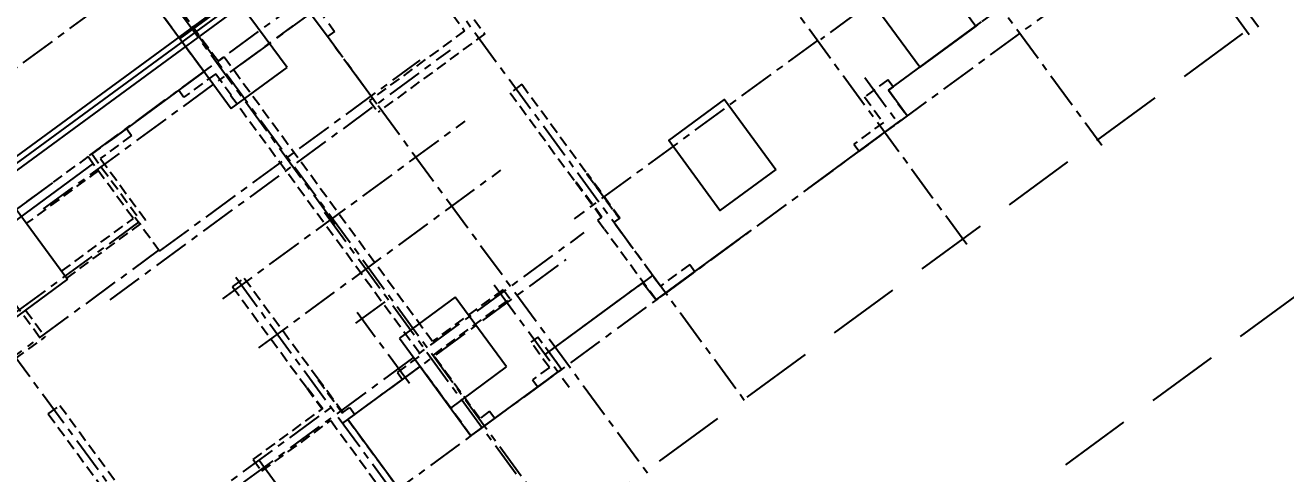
# Model space of a CAD drawing. Header units: millimetres. Extents: x 75184266 to 76346726, y -35077925 to -33679385.
# Drawn here: x 75494567 to 75516360, y -34980433 to -34972680 of the extents above; entities that cross this region are included whole.
import ezdxf

# ---------------------------------------------------------------- set-up
doc = ezdxf.new("R2010")
doc.units = ezdxf.units.MM
doc.header["$LTSCALE"] = 50
doc.header["$MEASUREMENT"] = 0
doc.header["$PDMODE"] = 1
doc.header["$PDSIZE"] = -3
for name, pattern in [('CENTER', [2, 1.25, -0.25, 0.25, -0.25]), ('HIDDEN2', [0.1875, 0.125, -0.0625]), ('XR-지하3층$0$H', [1.3, 0.8, -0.5]), ('XR-지하3층$0$HIDDEN', [0.375, 0.25, -0.125])]:
    doc.linetypes.add(name, pattern=pattern)
doc.layers.get('0').update_dxf_attribs({"linetype": 'CONTINUOUS'})
doc.layers.get('Defpoints').update_dxf_attribs({"color": 51, "linetype": 'CONTINUOUS'})
doc.layers.add('CEN', color=1, linetype='CENTER')
doc.layers.add('XR-지하3층$0$CON', color=2, linetype='CONTINUOUS')
doc.layers.add('건축', color=8, linetype='CONTINUOUS', plot=False)
doc.styles.add('XR-지하3층$0$돋움', font='', dxfattribs={"width": 0.9})
doc.styles.get('XR-지하3층$0$돋움').set_extended_font_data('Dotum')
doc.dimstyles.new('XR-지하3층$0$20110829_평면도_면적조정$0$std_style', dxfattribs={"dimscale": 400, "dimtxt": 3, "dimasz": 1, "dimexe": 1.5, "dimexo": 2, "dimgap": 1, "dimtad": 1, "dimtoh": 1, "dimdec": 0, "dimzin": 0, "dimdsep": 46, "dimtxsty": 'XR-지하3층$0$돋움', "dimblk": 'XR-지하3층$0$20110829_평면도_면적조정$0$01420DDOT01', "dimblk1": 'XR-지하3층$0$20110829_평면도_면적조정$0$01420DDOT01', "dimblk2": 'XR-지하3층$0$20110829_평면도_면적조정$0$01420DDOT01', "dimcen": 2.5, "dimdle": 8, "dimclrd": 256, "dimclre": 256, "dimclrt": 256, "dimadec": 0, "dimazin": 0, "dimtfac": 1, "dimtdec": 0, "dimtix": 1, "dimtmove": 2, "dimatfit": 3, "dimldrblk": 'XR-지하3층$0$20110829_평면도_면적조정$0$_ClosedBlank', "dimfxl": 1, "dimtolj": 1, "dimtzin": 0, "dimlwd": -1, "dimlwe": -1, "dimarcsym": 0})

# ---------------------------------------------------------------- blocks, each defined once
blk = doc.blocks.new('XR-지하3층$0$20110829_평면도_면적조정$0$01420DDOT01')
blk.add_line((-1.5, 0), (1.5, 0))
at = {"const_width": 0.5}
blk.add_lwpolyline([(-0.25, 0, 1), (0.25, 0, 1)], format="xyb", close=True, dxfattribs=at)
blk = doc.blocks.new('*D202')
at = {"layer": 'Defpoints', "color": 0, "transparency": 16777216}
for p in [(75609430, -34956528, 0), (75615339, -34964587), (75504911, -35033156, 0)]:
    blk.add_point(p, dxfattribs=at)
at = {"layer": '건축'}
for p, q in [((75609903, -34957173), (75615694, -34965071)), ((75511142, -35040979), (75615016, -34964824)), ((75505384, -35033801), (75511174, -35041699))]:
    blk.add_line(p, q, dxfattribs=at)
at = {"layer": '건축', "xscale": 400, "yscale": 400, "zscale": 400}
for p, rotation in [((75615339, -34964587), 36.24693456144445), ((75510820, -35041215), 216.2469345614445)]:
    blk.add_blockref('XR-지하3층$0$20110829_평면도_면적조정$0$01420DDOT01', p, dxfattribs=dict(at, rotation=rotation))
at = {"layer": '건축', "insert": (75562310, -35001852), "char_height": 1800, "attachment_point": 5, "rotation": 36.2469, "style": 'XR-지하3층$0$돋움'}
blk.add_mtext('\\A1;129600', dxfattribs=at)
blk = doc.blocks.new('XR-지하3층$0$20110829_평면도_면적조정$0$_ClosedBlank')
at = {"color": 0, "linetype": 'ByBlock', "lineweight": -2}
for p, q in [((-1, 0.167), (0, 0)), ((-1, 0.167), (-1, -0.167)), ((0, 0), (-1, -0.167))]:
    blk.add_line(p, q, dxfattribs=at)
blk = doc.blocks.new('XR-지하3층$0$기둥 0620')
at = {"layer": 'XR-지하3층$0$CON', "ltscale": 0.5}
blk.add_lwpolyline([(-600, 0), (600, 0), (600, 1500), (-600, 1500)], close=True, dxfattribs=at)

msp = doc.modelspace()

# ---------------------------------------------------------------- linework, layer by layer
at = {"layer": 'CEN', "ltscale": 10}
for p, q in [((75511971.8, -34967364), (75515888.9, -34972706.2)), ((75511808.3, -34967496.2), (75515749.1, -34972870.7)), ((75494234.4, -34968354.8), (75499933.1, -34976126.8)), ((75496527.8, -34968421.6), (75505370.3, -34980481)), ((75495084.3, -34969480.1), (75503926.7, -34981539.4)), ((75489544.9, -34971793.4), (75498387.4, -34983852.7)), ((75495679, -34974933.4), (75500183.8, -34971630.3)), ((75496891.2, -34976586.6), (75501396, -34973283.4)), ((75497985.7, -34977408.5), (75502170.6, -34974339.9)), ((75498606.6, -34978255.2), (75502791.5, -34975186.6)), ((75499738.7, -34975912.3), (75503052.6, -34980431.9)), ((75492394.5, -34979858.9), (75496879.4, -34976570.4)), ((75500057.3, -34979560), (75503920.9, -34976726.9)), ((75498206.4, -34977035.8), (75501520.4, -34981555.4)), ((75500284.7, -34977830.8), (75500844.4, -34977420.3)), ((75501210.8, -34978875.5), (75500307.7, -34977643.8)), ((75496723.2, -34981583), (75499856.2, -34979285.8)), ((75498610.3, -34980199.4), (75499719, -34981711.4))]:
    msp.add_line(p, q, dxfattribs=at)
for points in [[(75498203, -34967163.3), (75507059.7, -34979242.1)], [(75515440.1, -34967703.9), (75508314.4, -34972928.8)], [(75516593.2, -34969276.5), (75499337.8, -34981928.9)], [(75509343.3, -34969520.7), (75513180.6, -34974754)], [(75498257, -34970594), (75493554.7, -34974042)], [(75506934.7, -34971131.8), (75510846, -34976465.9)], [(75499223.6, -34971844.5), (75499915.4, -34972788)], [(75499619.8, -34972384.8), (75498055.3, -34973532)], [(75494885.2, -34975856.5), (75499200.4, -34972692.3)], [(75499915.4, -34972788), (75499794.5, -34972876.7)], [(75500648.9, -34974042), (75499794.5, -34972876.7)], [(75496035.3, -34977425), (75501919.1, -34973110.7)], [(75508262.3, -34972942.2), (75504056.7, -34976026)], [(75509081, -34973585.4), (75509672.1, -34974391.5)], [(75496524.6, -34976086.6), (75494371.8, -34977665.1)], [(75498347.3, -34980578.1), (75504231.1, -34976263.9)], [(75503556.3, -34978370.7), (75505419.2, -34977004.8)], [(75502675.2, -34977169.1), (75503970.2, -34978935.2)]]:
    msp.add_lwpolyline(points, dxfattribs=at)
at = {"layer": '건축', "ltscale": 0.5}
for p, q in [((75506108.4, -34966369.1), (75484531.9, -34982188.9)), ((75506167.6, -34966449.7), (75481284.5, -34984693.8)), ((75506226.7, -34966530.4), (75484650.2, -34982350.2)), ((75498204.8, -34972200.5), (75497238.1, -34972911.3)), ((75499093.5, -34973408.9), (75498204.8, -34972200.5)), ((75497238.1, -34972911.3), (75498126.7, -34974119.8)), ((75498126.7, -34974119.8), (75499093.5, -34973408.9)), ((75502001.9, -34977378.9), (75501035.2, -34978089.8)), ((75502890.5, -34978587.3), (75502001.9, -34977378.9)), ((75501035.2, -34978089.8), (75501923.8, -34979298.2)), ((75501923.8, -34979298.2), (75502890.5, -34978587.3))]:
    msp.add_line(p, q, dxfattribs=at)
at = {"layer": '건축', "linetype": 'XR-지하3층$0$HIDDEN', "ltscale": 100}
for p, q in [((75521658.7, -34968391.2), (75492625.6, -34989676.8)), ((75524142, -34971778.4), (75495108.9, -34993064))]:
    msp.add_line(p, q, dxfattribs=at)
at = {"layer": '건축', "linetype": 'HIDDEN2', "ltscale": 30}
for p, q in [((75496491, -34971889), (75497658.8, -34973481.7)), ((75511936.6, -34972008.9), (75510876.1, -34972786.5)), ((75502163.7, -34972776.3), (75500518.6, -34973982.6)), ((75502513.1, -34972830.1), (75500666.4, -34974184.2)), ((75498005.6, -34973227.4), (75497900.7, -34973304.3)), ((75498005.6, -34973227.4), (75501609.7, -34978142.7)), ((75497658.8, -34973481.7), (75497221.3, -34973802.5)), ((75497860.4, -34973519.9), (75497310, -34973923.4)), ((75497860.4, -34973519.9), (75498126.5, -34973882.8)), ((75497221.3, -34973802.5), (75497310, -34973923.4)), ((75503151.8, -34973701.1), (75504287.1, -34975249.4)), ((75509481, -34973623.5), (75509077.7, -34973919.1)), ((75509569.7, -34973744.4), (75509481, -34973623.5)), ((75509489, -34973803.6), (75509814.2, -34974247.1)), ((75509569.7, -34973744.4), (75509569.7, -34973744.4)), ((75498118.4, -34973888.7), (75498126.5, -34973882.8)), ((75498118.4, -34973888.7), (75501412.1, -34978380.5)), ((75502950.1, -34973848.9), (75504085.5, -34975397.2)), ((75509077.7, -34973919.1), (75509403, -34974362.7)), ((75509403, -34974362.7), (75508894.9, -34974735.2)), ((75509814.2, -34974247.1), (75508983.6, -34974856.2)), ((75496318.1, -34974464.7), (75495654.8, -34974951.1)), ((75496406.8, -34974585.7), (75495864.5, -34974983.4)), ((75496318.1, -34974464.7), (75496406.8, -34974585.7)), ((75508894.9, -34974735.2), (75508983.6, -34974856.2)), ((75495654.8, -34974951.1), (75496438.3, -34976019.6)), ((75496648, -34976051.9), (75495864.5, -34974983.4)), ((75495196.4, -34976930.3), (75496438.3, -34976019.6)), ((75495285.1, -34977051.2), (75496648, -34976051.9)), ((75496891.2, -34976586.6), (75496462.5, -34976001.9)), ((75504464.5, -34976049.4), (75504582.7, -34976210.7)), ((75505548.2, -34977189.2), (75504744, -34976092.4)), ((75505475.6, -34977428.4), (75504582.7, -34976210.7)), ((75506056.3, -34976816.6), (75505548.2, -34977189.2)), ((75506056.3, -34976816.6), (75506145, -34976937.6)), ((75498152.7, -34977199.2), (75498354.3, -34977051.4)), ((75506145, -34976937.6), (75505475.6, -34977428.4)), ((75498152.7, -34977199.2), (75499435.8, -34978949.2)), ((75502827.4, -34977249.8), (75501609.7, -34978142.7)), ((75494574.1, -34977603.6), (75494914.1, -34978067.3)), ((75493260.9, -34979279.5), (75494914.1, -34978067.3)), ((75503430.5, -34978072.3), (75503309.6, -34978161)), ((75501000.8, -34978682.1), (75501412.1, -34978380.5)), ((75501089.5, -34978803.1), (75501395.9, -34978578.4)), ((75501000.8, -34978682.1), (75501089.5, -34978803.1)), ((75503338.6, -34978809.4), (75503427.3, -34978930.3)), ((75503427.3, -34978930.3), (75503838.5, -34978628.8)), ((75499435.8, -34978949.2), (75499443.9, -34978943.3)), ((75499435.8, -34978949.2), (75499701.9, -34979312.1)), ((75499443.9, -34978943.3), (75499710, -34979306.2)), ((75494966.7, -34979398.9), (75495168.3, -34979251.1)), ((75495168.3, -34979251.1), (75496475.1, -34981033.3)), ((75494966.7, -34979398.9), (75496273.5, -34981181.2)), ((75498508.4, -34980187.3), (75499710, -34979306.2)), ((75500146, -34979494.9), (75500266.9, -34979406.2)), ((75500178.2, -34979285.2), (75500266.9, -34979406.2)), ((75502274.1, -34979775.9), (75502685.3, -34979474.4)), ((75502596.6, -34979353.4), (75502685.3, -34979474.4)), ((75498656.2, -34980388.9), (75499849.7, -34979513.7)), ((75499849.7, -34979513.7), (75500763.3, -34980759.7)), ((75500146, -34979494.9), (75501053.6, -34980732.8)), ((75498508.4, -34980187.3), (75498656.2, -34980388.9))]:
    msp.add_line(p, q, dxfattribs=at)
at = {"layer": '건축', "linetype": 'XR-지하3층$0$H', "ltscale": 50}
for points in [[(75520783.6, -34953270.4), (75513106.3, -34958899.8), (75513904.6, -34959988.5), (75512376.4, -34961109), (75508204.6, -34955419.6), (75501543.4, -34960303.9), (75505774.3, -34966074), (75504205.8, -34967224.1), (75503378, -34966095.1), (75497902.3, -34970110.1), (75498257, -34970594), (75496491, -34971889), (75497658.8, -34973481.7), (75493687.1, -34976393.9)], [(75501053.6, -34980732.8), (75500146, -34979494.9), (75501395.9, -34978578.4), (75502274.1, -34979775.9), (75503838.5, -34978628.8), (75503616.8, -34978326.4), (75505245.8, -34977131.9), (75505475.6, -34977428.4), (75509814.2, -34974247.1), (75509489, -34973803.6), (75518932.4, -34966879.2)]]:
    msp.add_lwpolyline(points, dxfattribs=at)
at = {"layer": '건축', "linetype": 'HIDDEN2', "ltscale": 30}
for points in [[(75500898.8, -34970628.5), (75500890.8, -34970634.4), (75501156.9, -34970997.3), (75501164.9, -34970991.4), (75502513.1, -34972830.1)], [(75499277.9, -34971817.1), (75500705.3, -34970770.4), (75500971.4, -34971133.3), (75500963.3, -34971139.3), (75502163.7, -34972776.3)], [(75497900.7, -34973304.3), (75496821.6, -34971832.5)], [(75503151.8, -34973701.1), (75502950.1, -34973848.9)], [(75509569.7, -34973744.4), (75509489, -34973803.6)], [(75500518.6, -34973982.6), (75500666.4, -34974184.2)], [(75495654.8, -34974951.1), (75493687.1, -34976393.9)], [(75495654.8, -34974951.1), (75493687.1, -34976393.9)], [(75496498.8, -34975975.3), (75495715.3, -34974906.8)], [(75495832.2, -34975193), (75494590.3, -34976103.7)], [(75495832.2, -34975193), (75494590.3, -34976103.7)], [(75504848.8, -34976015.5), (75504840.8, -34976021.4), (75504279, -34975255.3), (75504287.1, -34975249.4)], [(75504529, -34976002.1), (75504537, -34975996.2), (75504093.5, -34975391.3), (75504085.5, -34975397.2)], [(75504464.5, -34976049.4), (75504529, -34976002.1)], [(75504744, -34976092.4), (75504840.8, -34976021.4)], [(75498354.3, -34977051.4), (75499637.4, -34978801.4), (75499629.4, -34978807.3), (75500049.2, -34979379.9), (75500178.2, -34979285.2)], [(75502945.6, -34977411), (75502827.4, -34977249.8)], [(75494818.9, -34978081.3), (75494301.8, -34977376)], [(75502596.6, -34979353.4), (75502427.3, -34979477.6), (75501623.1, -34978380.8), (75502945.6, -34977411)], [(75503628.9, -34978596.5), (75503309.6, -34978161)], [(75503838.5, -34978628.8), (75503430.5, -34978072.3)], [(75502274.1, -34979775.9), (75501395.9, -34978578.4)], [(75503628.9, -34978596.5), (75503338.6, -34978809.4)]]:
    msp.add_lwpolyline(points, dxfattribs=at)
at = {"layer": '건축'}
msp.add_lwpolyline([(75495743.5, -34975072.1), (75493614.5, -34976633.2)], dxfattribs=at)
at = {"layer": '건축', "linetype": 'HIDDEN2', "ltscale": 30}
for points in [[(75504840.8, -34976021.4), (75504848.8, -34976015.5), (75504287.1, -34975249.4), (75504279, -34975255.3)], [(75504529, -34976002.1), (75504537, -34975996.2), (75504093.5, -34975391.3), (75504085.5, -34975397.2)], [(75500049.2, -34979379.9), (75500057.3, -34979373.9), (75499637.4, -34978801.4), (75499629.4, -34978807.3)]]:
    msp.add_lwpolyline(points, close=True, dxfattribs=at)

# ---------------------------------------------------------------- block references
at = {"layer": '건축', "extrusion": (0, 0, -1), "zscale": -1, "rotation": 323.7485243019598}
for p in [(-75510517.3, -34973049.6), (-75507062.3, -34975528.4), (-75494816, -34977426.2)]:
    msp.add_blockref('XR-지하3층$0$기둥 0620', p, dxfattribs=at)

# ---------------------------------------------------------------- dimensions: what is measured, and where the dimension line sits
at = {"layer": '건축'}
dim = msp.add_linear_dim(base=(75615338.8, -34964587.2), p1=(75504910.7, -35033155.8, 0), p2=(75609430, -34956527.7, 0), angle=36.24693, dimstyle='XR-지하3층$0$20110829_평면도_면적조정$0$std_style', override={"dimtxt": 4.5}, dxfattribs=at)
dim.commit()
dim.dimension.update_dxf_attribs({"geometry": '*D202', "text_midpoint": (75562309.8, -35001851.8)})

doc.saveas('drawing.dxf')
